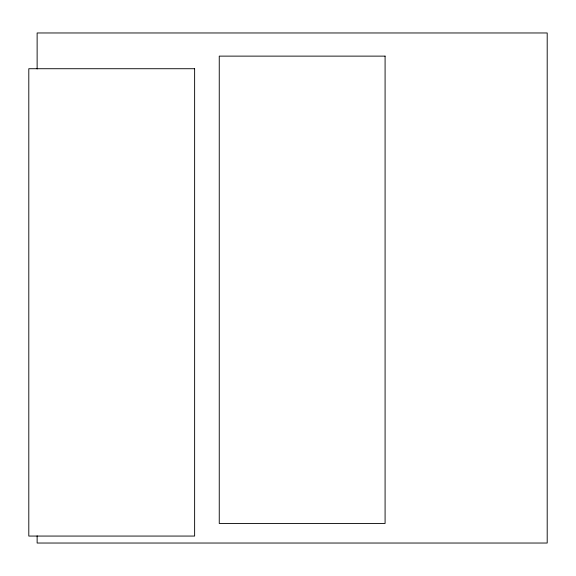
<?xml version="1.0" encoding="UTF-8"?>
<svg xmlns="http://www.w3.org/2000/svg" width="576" height="576" viewBox="0 0 576 576"><rect width="100%" height="100%" fill="white"/><g stroke="black" fill="none" stroke-linecap="round" stroke-linejoin="round"><path stroke-width="0.86" d="M37.13 68.947L37.13 32.969L547.2 32.969L547.2 543.031L37.13 543.031L37.13 535.838M385.085 56.124L219.254 56.124L219.254 523.462L385.085 523.462L385.085 56.124M194.63 68.724L28.8 68.724L28.8 536.062L194.63 536.062L194.63 68.724"/></g></svg>
